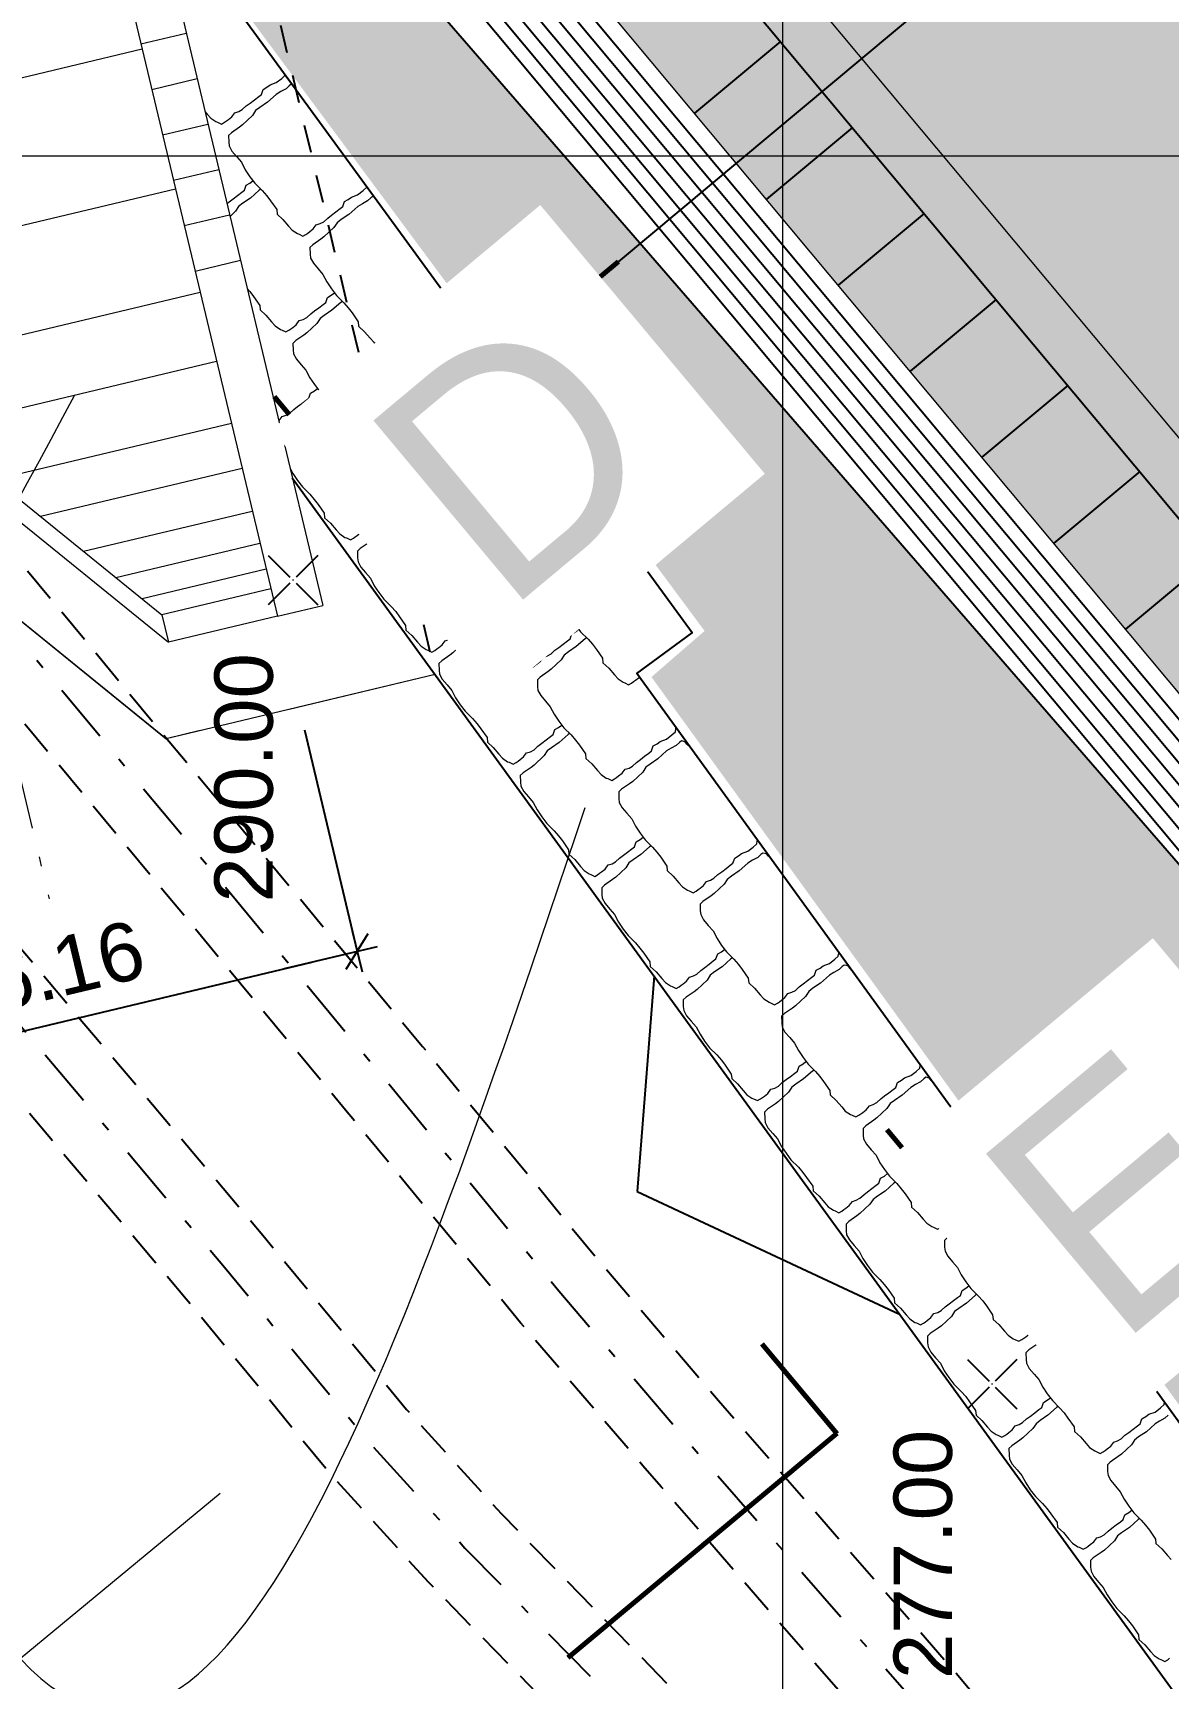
# Model space of a CAD drawing. Extents: x -427 to 62994, y 410 to 109394.
# Drawn here: x 62477.09 to 62489.24, y 108950.02 to 108967.63 of the extents above; entities that cross this region are included whole.
import ezdxf
from ezdxf.enums import TextEntityAlignment as Align

# ---------------------------------------------------------------- set-up
doc = ezdxf.new("R2018")
doc.units = 0
doc.header["$MEASUREMENT"] = 0
for name, pattern in [('DOT', [0.55, 0.3, -0.25]), ('TRATTEGGIATA2', [9.525, 6.35, -3.175]), ('TRATTOPUNTO2', [12.7, 6.35, -3.175, 0, -3.175])]:
    doc.linetypes.add(name, pattern=pattern)
for name, color, linetype in [('Bâti', 7, 'Continuous'), ('Conduite 1000', 170, 'Continuous'), ('coordinate', 2, 'Continuous'), ('curve livello 1m', 2, 'Continuous'), ('DIME', 6, 'Continuous'), ('Limite fiume', 6, 'Continuous'), ('LIN010CO', 2, 'Continuous'), ('LIN018CO', 6, 'Continuous'), ('LIN035CO', 1, 'Continuous'), ('pendenze', 2, 'Continuous'), ('scavo 1', 254, 'Continuous'), ('sezioni', 7, 'Continuous'), ('TEXT018', 143, 'Continuous'), ('TEXT035', 1, 'Continuous'), ('TEXT050', 3, 'Continuous')]:
    doc.layers.add(name, color=color, linetype=linetype)
doc.layers.add('Colori bordi', color=5, linetype='Continuous', plot=False)
doc.layers.add('no_plot', color=5, linetype='Continuous', plot=False)
doc.layers.add('LIN070CO', color=4, linetype='Continuous', lineweight=70)
doc.styles.add('ARIAL', font='arial.ttf')
doc.dimstyles.new('250', dxfattribs={"dimscale": 2.5, "dimtxt": 0.25, "dimasz": 0.2, "dimexe": 0, "dimexo": 0.5, "dimgap": 0.1, "dimtad": 1, "dimzin": 0, "dimdsep": 46, "dimtxsty": 'ARIAL', "dimblk1": 'LINE', "dimblk2": 'LINE', "dimsah": 1, "dimcen": 2.5, "dimclrd": 256, "dimclre": 256, "dimclrt": 1, "dimadec": 0, "dimazin": 0, "dimtfac": 1, "dimtmove": 2, "dimatfit": 3, "dimldrblk": 'LINE', "dimfxl": 1, "dimtvp": 1, "dimtolj": 1, "dimtzin": 0, "dimarcsym": 0})

# ---------------------------------------------------------------- blocks, each defined once
blk = doc.blocks.new('quote')
at = {"layer": 'LIN018CO'}
for p, q in [((0.0007, 0.0007), (-0.0007, -0.0007)), ((0.0007, -0.0007), (-0.0007, 0.0007))]:
    blk.add_line(p, q, dxfattribs=at)
at = {"layer": 'LIN035CO'}
for p, q in [((-0.0133, 0.0133), (-0.1061, 0.1061)), ((0.1061, 0.1061), (0.0133, 0.0133)), ((-0.0133, -0.0133), (-0.1061, -0.1061)), ((0.1061, -0.1061), (0.0133, -0.0133))]:
    blk.add_line(p, q, dxfattribs=at)
at = {"layer": 'TEXT035', "style": 'ARIAL'}
blk.add_attdef('VALORE', text='', height=0.25, dxfattribs=at).set_placement((0, 0.3299), align=Align.CENTER)
blk = doc.blocks.new('LINE')
for p, q in [((0, 0.45), (0, -0.45)), ((-1.6, 0), (0.45, 0))]:
    blk.add_line(p, q)
at = {"color": 3}
blk.add_line((-0.318, -0.318), (0.318, 0.318), dxfattribs=at)
blk = doc.blocks.new('*D114')
at = {"layer": 'Defpoints', "color": 0, "ltscale": 2.5, "transparency": 16777216}
for p in [(62472.147, 108966.526), (62479.704, 108961.388), (62480.559, 108957.799)]:
    blk.add_point(p, dxfattribs=at)
at = {"layer": 'DIME', "lineweight": -2, "ltscale": 2.5, "transparency": 16777216}
for p, q in [((62472.436, 108965.31), (62474.567, 108956.371)), ((62479.994, 108960.172), (62480.559, 108957.799)), ((62475.053, 108956.487), (62480.073, 108957.683))]:
    blk.add_line(p, q, dxfattribs=at)
at = {"layer": 'DIME', "lineweight": -2, "ltscale": 2.5, "transparency": 16777216, "xscale": 0.5, "yscale": 0.5, "zscale": 0.5}
for p, rotation in [((62480.559, 108957.799), 13.40656791967206), ((62474.567, 108956.371), 193.4065679196721)]:
    blk.add_blockref('LINE', p, dxfattribs=dict(at, rotation=rotation))
at = {"layer": 'DIME', "color": 1, "ltscale": 2.5, "transparency": 16777216, "insert": (62477.431, 108957.639), "char_height": 0.625, "attachment_point": 5, "rotation": 13.4066, "style": 'ARIAL'}
blk.add_mtext('\\A1;6.16', dxfattribs=at)
blk = doc.blocks.new('*U93')
at = {"layer": 'LIN070CO'}
for p, q in [((-3.8683, 0), (-3.8683, 0.5)), ((2.0339, 0.5), (2.0339, 0)), ((2.0339, 0), (0.5339, 0)), ((-2.3683, 0), (-3.8683, 0))]:
    blk.add_line(p, q, dxfattribs=at)
at = {"layer": 'TEXT018', "lineweight": 30, "flags": 104}
blk.add_attdef('RIF2', text='', height=0.18, dxfattribs=at).set_placement((1.8839, -0.15), align=Align.TOP_RIGHT)
blk.add_attdef('RIF1', text='', height=0.18, dxfattribs=at).set_placement((-3.7183, -0.15), align=Align.TOP_LEFT)
at = {"layer": 'TEXT050', "lineweight": 30, "flags": 104}
blk.add_attdef('SEZ1', text='', height=0.4, dxfattribs=at).set_placement((-3.7183, 0.15), align=Align.BOTTOM_LEFT)
blk.add_attdef('SEZ2', text='', height=0.4, dxfattribs=at).set_placement((1.8839, 0.15), align=Align.BOTTOM_RIGHT)
blk = doc.blocks.new('*U112')
at = {"layer": 'LIN070CO'}
for p, q in [((-1.9806, 0), (-1.9806, 0.5)), ((2.0339, 0.5), (2.0339, 0)), ((2.0339, 0), (0.5339, 0)), ((-0.4806, 0), (-1.9806, 0))]:
    blk.add_line(p, q, dxfattribs=at)
at = {"layer": 'TEXT018', "lineweight": 30, "flags": 104}
blk.add_attdef('RIF2', text='', height=0.18, dxfattribs=at).set_placement((1.8839, -0.15), align=Align.TOP_RIGHT)
blk.add_attdef('RIF1', text='', height=0.18, dxfattribs=at).set_placement((-1.8306, -0.15), align=Align.TOP_LEFT)
at = {"layer": 'TEXT050', "lineweight": 30, "flags": 104}
blk.add_attdef('SEZ1', text='', height=0.4, dxfattribs=at).set_placement((-1.8306, 0.15), align=Align.BOTTOM_LEFT)
blk.add_attdef('SEZ2', text='', height=0.4, dxfattribs=at).set_placement((1.8839, 0.15), align=Align.BOTTOM_RIGHT)

msp = doc.modelspace()

# ---------------------------------------------------------------- hatches: boundary and pattern name
at = {"layer": 'Limite fiume', "linetype": 'Continuous'}
h = msp.add_hatch(dxfattribs=at)
h.set_pattern_fill('DOTS', color=256, scale=5, angle=-44.9999, style=0)
h.set_pattern_definition([(225.00008027, (-14.7356, 441.23157), (0.11048589895, -0.3314561489), [0, -0.3125])])
h.paths.add_polyline_path([(62489.991, 108948.924), (62490.854, 108949.551), (62490.466, 108950.114), (62491.075, 108950.575), (62483.71, 108960.737), (62484.279, 108961.23), (62479.006, 108968.339), (62478.627, 108968.064), (62477.628, 108972.253), (62492.655, 108954.935), (62492.849, 108955.097), (62498.299, 108948.574), (62498.493, 108948.736), (62501.616, 108944.998), (62501.176, 108944.63), (62509.827, 108936.065), (62508.828, 108935.219), (62509.314, 108934.65), (62498.964, 108936.565)])
at = {"layer": 'scavo 1'}
msp.add_hatch(color=256, dxfattribs=at).paths.add_polyline_path([(62456.122, 109008.269), (62475.399, 108984.673), (62478.98, 108979.345), (62481.414, 108976.114), (62483.586, 108973.826), (62484.512, 108972.379), (62485.555, 108971.51), (62487.205, 108970.149), (62489.579, 108968.527), (62492.177, 108965.611), (62492.614, 108964.77), (62493.112, 108963.56), (62493.895, 108962.421), (62494.998, 108961.247), (62497.311, 108958.792), (62498.592, 108957.44), (62499.553, 108956.123), (62501.154, 108954.238), (62502.56, 108952.134), (62503.684, 108950.529), (62504.965, 108949.01), (62506.216, 108947.64), (62507.377, 108945.883), (62507.497, 108945.109), (62508.152, 108943.5), (62509.076, 108942.458), (62510.475, 108940.939), (62511.995, 108939.479), (62512.775, 108938.524), (62510.749, 108936.833), (62506.863, 108941.485), (62502.977, 108946.135), (62502.056, 108945.366), (62478.786, 108973.22), (62477.628, 108972.253), (62467.329, 108984.58), (62466.637, 108985.369), (62465.011, 108987.22), (62466.235, 108988.243), (62453.412, 109003.591), (62437.477, 109020.248), (62443.147, 109024.985), (62454.891, 109009.858)])

# ---------------------------------------------------------------- linework, layer by layer
at = {"layer": 'Bâti', "linetype": 'DOT'}
msp.add_line((62478.717, 108971.998), (62481.395, 108960.763), dxfattribs=at)
at = {"layer": 'Colori bordi', "linetype": 'Continuous', "lineweight": 0, "flags": 128}
msp.add_lwpolyline([(62408.916, 108969.059), (62412.513, 108963.385), (62414.029, 108963.649), (62417.111, 108961.802), (62420.321, 108958.422), (62420.36, 108949.694), (62427.644, 108939.064), (62433.439, 108931.59), (62435.62, 108928.82), (62504.445, 108928.82), (62502.417, 108930.828), (62500.274, 108930.602), (62498.702, 108932.306), (62498.964, 108936.565), (62489.965, 108948.96), (62481.395, 108960.763), (62478.514, 108960.076), (62470.616, 108966.48), (62469.87, 108969.607)], dxfattribs=at)
at = {"layer": 'Conduite 1000', "linetype": 'TRATTEGGIATA2', "ltscale": 0.06, "flags": 128}
msp.add_lwpolyline([(62448.064, 109010.585), (62453.595, 109004.632), (62459.178, 108999.106), (62460.126, 108997.832), (62460.918, 108996.073), (62462.155, 108992.477), (62469.786, 108971.458), (62470.909, 108969.279), (62471.652, 108968.349), (62481.259, 108956.78), (62483.128, 108954.507), (62484.427, 108952.989), (62484.621, 108952.766), (62486.972, 108950.069), (62487.156, 108949.851), (62488.209, 108948.615), (62488.281, 108948.529), (62491.782, 108944.281), (62496.029, 108939.115), (62500.284, 108933.942), (62505.311, 108927.872), (62510.337, 108921.801), (62515.473, 108915.632), (62520.611, 108909.463), (62525.324, 108903.816), (62530.039, 108898.17), (62550.825, 108873.403), (62552.241, 108871.679), (62553.524, 108870.217), (62554.276, 108869.28), (62555.226, 108868.154), (62555.57, 108867.769), (62560.194, 108861.981), (62567.511, 108853.289), (62567.866, 108852.191), (62566.848, 108851.861), (62566.558, 108852.76), (62559.367, 108861.303), (62554.752, 108867.078), (62554.418, 108867.452), (62553.449, 108868.6), (62552.704, 108869.528), (62551.425, 108870.986), (62550.002, 108872.72), (62529.218, 108897.483), (62524.503, 108903.131), (62519.789, 108908.778), (62514.651, 108914.948), (62509.514, 108921.118), (62504.487, 108927.189), (62499.459, 108933.261), (62495.203, 108938.436), (62490.956, 108943.601), (62487.46, 108947.844), (62487.393, 108947.923), (62486.341, 108949.159), (62486.161, 108949.371), (62483.814, 108952.064), (62483.617, 108952.29), (62482.308, 108953.82), (62480.434, 108956.099), (62470.822, 108967.673), (62470.006, 108968.694), (62468.803, 108971.028), (62461.146, 108992.121), (62459.922, 108995.679), (62459.198, 108997.286), (62458.368, 108998.403), (62452.826, 109003.887), (62447.28, 109009.856)], close=True, dxfattribs=at)
at = {"layer": 'Conduite 1000', "linetype": 'TRATTOPUNTO2', "ltscale": 0.1, "flags": 128}
msp.add_lwpolyline([(62447.672, 109010.221), (62453.211, 109004.259), (62458.773, 108998.755), (62459.662, 108997.559), (62460.42, 108995.876), (62461.65, 108992.299), (62469.294, 108971.243), (62470.458, 108968.987), (62471.237, 108968.011), (62480.847, 108956.44), (62482.718, 108954.163), (62484.022, 108952.639), (62484.217, 108952.415), (62486.566, 108949.72), (62486.749, 108949.505), (62487.801, 108948.269), (62487.87, 108948.187), (62491.369, 108943.941), (62495.616, 108938.775), (62499.872, 108933.601), (62504.899, 108927.53), (62509.926, 108921.459), (62515.062, 108915.29), (62520.2, 108909.121), (62524.914, 108903.473), (62529.629, 108897.826), (62550.414, 108873.061), (62551.833, 108871.332), (62553.114, 108869.873), (62553.863, 108868.94), (62554.822, 108867.803), (62555.161, 108867.424), (62559.78, 108861.642), (62567.034, 108853.024), (62567.357, 108852.026)], dxfattribs=at)
at = {"layer": 'Conduite 1000', "linetype": 'TRATTEGGIATA2', "ltscale": 0.06, "elevation": -1.207, "flags": 128}
msp.add_lwpolyline([(62448.517, 109006.893), (62450.245, 109005.11), (62454.132, 109001.113), (62458.027, 108997.108), (62458.88, 108996.002), (62459.382, 108994.82), (62460.165, 108992.531), (62461.071, 108989.743), (62461.976, 108986.959), (62467.515, 108970.095), (62468.711, 108967.576), (62469.27, 108966.928), (62479.549, 108954.759), (62481.088, 108952.894), (62482.103, 108951.775), (62483.581, 108950.261), (62485.082, 108948.722), (62485.255, 108948.533), (62486.453, 108947.271), (62488.163, 108945.19), (62489.88, 108943.101), (62495.001, 108936.941), (62500.126, 108930.78), (62503.308, 108926.941), (62510.377, 108918.417), (62515.504, 108912.297), (62519.144, 108907.952), (62520.641, 108906.164), (62520.754, 108906.027), (62521.849, 108904.723), (62530.354, 108894.572), (62530.53, 108894.363), (62546.317, 108875.566), (62548.278, 108873.206), (62550.674, 108870.299), (62551.508, 108869.33), (62552.53, 108868.05), (62553.918, 108866.386), (62557.736, 108861.741), (62561.721, 108856.965), (62565.771, 108852.111), (62566.265, 108850.656), (62565.251, 108850.312), (62564.822, 108851.579), (62560.899, 108856.279), (62556.912, 108861.058), (62553.094, 108865.703), (62551.701, 108867.373), (62550.684, 108868.647), (62549.855, 108869.61), (62547.454, 108872.524), (62545.495, 108874.88), (62529.711, 108893.675), (62529.535, 108893.885), (62521.03, 108904.035), (62519.932, 108905.342), (62519.818, 108905.48), (62518.324, 108907.265), (62514.684, 108911.61), (62509.555, 108917.732), (62502.484, 108926.258), (62499.303, 108930.096), (62494.179, 108936.257), (62489.055, 108942.419), (62487.336, 108944.51), (62485.651, 108946.562), (62484.472, 108947.804), (62484.304, 108947.987), (62482.816, 108949.513), (62481.323, 108951.042), (62480.279, 108952.194), (62478.728, 108954.074), (62468.457, 108966.233), (62467.806, 108966.987), (62466.52, 108969.697), (62460.959, 108986.627), (62460.054, 108989.412), (62459.15, 108992.193), (62458.382, 108994.438), (62457.949, 108995.458), (62457.217, 108996.406), (62453.365, 109000.367), (62449.478, 109004.364), (62447.749, 109006.148)], close=True, dxfattribs=at)
at = {"layer": 'Conduite 1000', "linetype": 'TRATTOPUNTO2', "ltscale": 0.1, "elevation": -1.207, "flags": 128}
msp.add_lwpolyline([(62448.133, 109006.52), (62449.861, 109004.737), (62453.748, 109000.74), (62457.622, 108996.757), (62458.414, 108995.73), (62458.882, 108994.629), (62459.657, 108992.362), (62460.562, 108989.578), (62461.467, 108986.793), (62467.017, 108969.896), (62468.259, 108967.281), (62468.864, 108966.58), (62479.139, 108954.416), (62480.684, 108952.544), (62481.713, 108951.409), (62483.199, 108949.887), (62484.693, 108948.355), (62484.863, 108948.169), (62486.052, 108946.916), (62487.75, 108944.85), (62489.467, 108942.76), (62494.59, 108936.599), (62499.714, 108930.438), (62502.896, 108926.6), (62509.966, 108918.074), (62515.094, 108911.953), (62518.734, 108907.608), (62520.23, 108905.822), (62520.343, 108905.685), (62521.44, 108904.379), (62529.945, 108894.228), (62530.121, 108894.019), (62545.906, 108875.223), (62547.866, 108872.865), (62550.265, 108869.955), (62551.096, 108868.989), (62552.116, 108867.711), (62553.506, 108866.044), (62557.324, 108861.399), (62561.31, 108856.622), (62565.296, 108851.845), (62565.758, 108850.484)], dxfattribs=at)
at = {"layer": 'coordinate', "linetype": 'Continuous', "lineweight": 0}
for p, q in [((62485.112, 109075.997), (62485.112, 108928.82)), ((62456.569, 108966.319), (62546.999, 108966.319))]:
    msp.add_line(p, q, dxfattribs=at)
at = {"layer": 'curve livello 1m', "linetype": 'Continuous', "lineweight": 0, "flags": 128}
msp.add_lwpolyline([(62475.237, 108948.813), (62479.093, 108951.995)], dxfattribs=at)
at = {"layer": 'Limite fiume', "linetype": 'Continuous'}
for p, q in [((62479.864, 108962.871), (62489.965, 108948.96)), ((62483.738, 108957.535), (62483.558, 108955.227)), ((62483.558, 108955.227), (62486.368, 108953.914))]:
    msp.add_line(p, q, dxfattribs=at)
at = {"layer": 'Limite fiume', "linetype": 'Continuous', "flags": 128}
msp.add_lwpolyline([(62489.965, 108948.96), (62490.759, 108949.548), (62490.363, 108950.131), (62490.942, 108950.57), (62483.553, 108960.776), (62484.147, 108961.209), (62479, 108968.269), (62478.641, 108968.004), (62477.628, 108972.253), (62492.655, 108954.935), (62492.849, 108955.097), (62498.299, 108948.574), (62498.493, 108948.736), (62501.616, 108944.998), (62501.176, 108944.63), (62509.775, 108936.021), (62508.828, 108935.219), (62509.314, 108934.65), (62498.964, 108936.565)], close=True, dxfattribs=at)
at = {"layer": 'LIN010CO', "linetype": 'Continuous', "lineweight": 0}
for p, q in [((62478.243, 108967.516), (62478.729, 108967.632)), ((62478.257, 108967.459), (62472.645, 108966.122)), ((62478.359, 108967.03), (62478.845, 108967.146)), ((62478.475, 108966.543), (62478.961, 108966.659)), ((62478.591, 108966.057), (62479.077, 108966.173)), ((62478.614, 108965.962), (62474.153, 108964.899)), ((62478.707, 108965.571), (62479.193, 108965.687)), ((62478.877, 108964.855), (62475.268, 108963.995)), ((62479.054, 108964.115), (62476.013, 108963.391)), ((62479.212, 108963.453), (62476.681, 108962.85)), ((62479.327, 108962.969), (62477.168, 108962.455)), ((62479.436, 108962.511), (62477.629, 108962.081)), ((62479.518, 108962.168), (62477.975, 108961.8)), ((62479.584, 108961.89), (62478.255, 108961.573))]:
    msp.add_line(p, q, dxfattribs=at)
at = {"layer": 'LIN010CO', "linetype": 'TRATTOPUNTO2', "lineweight": 0, "ltscale": 0.1, "flags": 128}
msp.add_lwpolyline([(62437.225, 109126.32), (62477.259, 108958.36)], dxfattribs=at)
at = {"layer": 'LIN010CO', "linetype": 'Continuous', "lineweight": 0, "flags": 128}
for points in [[(62478.929, 108966.794), (62478.953, 108966.766), (62478.992, 108966.723), (62479.046, 108966.686), (62479.046, 108966.686), (62479.064, 108966.68), (62479.106, 108966.659), (62479.138, 108966.677), (62479.159, 108966.692), (62479.18, 108966.708), (62479.217, 108966.737), (62479.249, 108966.78), (62479.292, 108966.793), (62479.328, 108966.814), (62479.371, 108966.853), (62479.413, 108966.884), (62479.458, 108966.919), (62479.504, 108966.954), (62479.533, 108966.976), (62479.552, 108967.029), (62479.592, 108967.053), (62479.626, 108967.078), (62479.692, 108967.103), (62479.751, 108967.147), (62479.789, 108967.182), (62479.789, 108967.186)], [(62479.866, 108967.081), (62479.853, 108967.084), (62479.832, 108967.068), (62479.798, 108967.036), (62479.742, 108967.006), (62479.693, 108966.976), (62479.599, 108966.892), (62479.517, 108966.836), (62479.471, 108966.802), (62479.438, 108966.75), (62479.331, 108966.65), (62479.298, 108966.625), (62479.212, 108966.566), (62479.181, 108966.536), (62479.183, 108966.466), (62479.188, 108966.424), (62479.218, 108966.368), (62479.269, 108966.308), (62479.32, 108966.249), (62479.361, 108966.169), (62479.411, 108966.095), (62479.464, 108966.024), (62479.543, 108965.946), (62479.591, 108965.891), (62479.632, 108965.837), (62479.697, 108965.743), (62479.701, 108965.694), (62479.764, 108965.636), (62479.825, 108965.565), (62479.864, 108965.522), (62479.918, 108965.485), (62479.918, 108965.485), (62479.936, 108965.479), (62479.978, 108965.458), (62480.01, 108965.476), (62480.031, 108965.491), (62480.052, 108965.507), (62480.089, 108965.535), (62480.121, 108965.579), (62480.164, 108965.592), (62480.2, 108965.613), (62480.243, 108965.652), (62480.285, 108965.683), (62480.33, 108965.718), (62480.376, 108965.753), (62480.405, 108965.775), (62480.424, 108965.828), (62480.464, 108965.852), (62480.498, 108965.877), (62480.564, 108965.902), (62480.623, 108965.946), (62480.661, 108965.981), (62480.662, 108965.989)], [(62479.165, 108965.805), (62479.189, 108965.827), (62479.231, 108965.859), (62479.276, 108965.893), (62479.322, 108965.928), (62479.351, 108965.95), (62479.37, 108966.003), (62479.41, 108966.027), (62479.443, 108966.052)], [(62479.528, 108965.961), (62479.511, 108965.95), (62479.417, 108965.866), (62479.335, 108965.81), (62479.289, 108965.776), (62479.256, 108965.724), (62479.197, 108965.669)], [(62480.742, 108965.879), (62480.725, 108965.883), (62480.704, 108965.867), (62480.67, 108965.835), (62480.614, 108965.805), (62480.565, 108965.775), (62480.471, 108965.691), (62480.389, 108965.635), (62480.343, 108965.601), (62480.31, 108965.549), (62480.203, 108965.449), (62480.17, 108965.424), (62480.084, 108965.365), (62480.053, 108965.335), (62480.055, 108965.265), (62480.06, 108965.223), (62480.09, 108965.167), (62480.141, 108965.107), (62480.192, 108965.048), (62480.233, 108964.968), (62480.283, 108964.894), (62480.336, 108964.823), (62480.415, 108964.745), (62480.463, 108964.69), (62480.504, 108964.636), (62480.569, 108964.542), (62480.573, 108964.493), (62480.636, 108964.435), (62480.697, 108964.364), (62480.736, 108964.321), (62480.79, 108964.284), (62480.79, 108964.284), (62480.808, 108964.278), (62480.85, 108964.257), (62480.882, 108964.275), (62480.903, 108964.29), (62480.924, 108964.306), (62480.961, 108964.334), (62480.993, 108964.378), (62481.036, 108964.391), (62481.073, 108964.412), (62481.115, 108964.451), (62481.157, 108964.482), (62481.202, 108964.517), (62481.248, 108964.552), (62481.277, 108964.574), (62481.296, 108964.627), (62481.336, 108964.651), (62481.37, 108964.676), (62481.436, 108964.701), (62481.495, 108964.745), (62481.533, 108964.78), (62481.535, 108964.792)], [(62479.381, 108964.897), (62479.409, 108964.865), (62479.45, 108964.811), (62479.515, 108964.717), (62479.519, 108964.668), (62479.582, 108964.611), (62479.643, 108964.539), (62479.682, 108964.496), (62479.736, 108964.459), (62479.736, 108964.459), (62479.754, 108964.453), (62479.796, 108964.432), (62479.828, 108964.45), (62479.849, 108964.466), (62479.87, 108964.481), (62479.907, 108964.51), (62479.939, 108964.554), (62479.982, 108964.566), (62480.018, 108964.587), (62480.061, 108964.626), (62480.103, 108964.658), (62480.148, 108964.692), (62480.194, 108964.727), (62480.223, 108964.749), (62480.242, 108964.802), (62480.282, 108964.826), (62480.315, 108964.851)], [(62480.4, 108964.76), (62480.383, 108964.749), (62480.289, 108964.665), (62480.207, 108964.609), (62480.161, 108964.575), (62480.128, 108964.523), (62480.021, 108964.423), (62479.988, 108964.398), (62479.902, 108964.339), (62479.871, 108964.31), (62479.873, 108964.239), (62479.878, 108964.197), (62479.908, 108964.141), (62479.959, 108964.081), (62480.01, 108964.022), (62480.051, 108963.942), (62480.101, 108963.868), (62480.154, 108963.797), (62480.233, 108963.72), (62480.281, 108963.664), (62480.322, 108963.61), (62480.387, 108963.516), (62480.391, 108963.467), (62480.454, 108963.409), (62480.515, 108963.338), (62480.554, 108963.295), (62480.608, 108963.258), (62480.608, 108963.258), (62480.626, 108963.252), (62480.668, 108963.231), (62480.7, 108963.249), (62480.721, 108963.265), (62480.742, 108963.28), (62480.779, 108963.309), (62480.811, 108963.353), (62480.854, 108963.365), (62480.89, 108963.386), (62480.933, 108963.425), (62480.975, 108963.456), (62481.02, 108963.491), (62481.066, 108963.526), (62481.095, 108963.548), (62481.114, 108963.601), (62481.154, 108963.625), (62481.187, 108963.65)], [(62481.619, 108964.677), (62481.597, 108964.682), (62481.576, 108964.666), (62481.542, 108964.634), (62481.486, 108964.604), (62481.437, 108964.574), (62481.343, 108964.49), (62481.261, 108964.434), (62481.215, 108964.4), (62481.182, 108964.348), (62481.075, 108964.248), (62481.042, 108964.223), (62480.956, 108964.164), (62480.925, 108964.134), (62480.927, 108964.064), (62480.932, 108964.022), (62480.962, 108963.966), (62481.013, 108963.906), (62481.064, 108963.847), (62481.105, 108963.767), (62481.155, 108963.693), (62481.208, 108963.622), (62481.287, 108963.544), (62481.335, 108963.489), (62481.376, 108963.435), (62481.441, 108963.341), (62481.446, 108963.291), (62481.508, 108963.234), (62481.569, 108963.163), (62481.608, 108963.12), (62481.662, 108963.083), (62481.662, 108963.083), (62481.68, 108963.076), (62481.722, 108963.056), (62481.754, 108963.074), (62481.775, 108963.089), (62481.796, 108963.105), (62481.833, 108963.133), (62481.865, 108963.177), (62481.908, 108963.19), (62481.945, 108963.211), (62481.987, 108963.25), (62482.029, 108963.281), (62482.075, 108963.316), (62482.12, 108963.351), (62482.149, 108963.373), (62482.168, 108963.426), (62482.209, 108963.45), (62482.242, 108963.475), (62482.308, 108963.5), (62482.367, 108963.544), (62482.405, 108963.579), (62482.407, 108963.595)], [(62479.719, 108963.479), (62479.725, 108963.484), (62479.757, 108963.528), (62479.8, 108963.54), (62479.836, 108963.561), (62479.879, 108963.6), (62479.921, 108963.632), (62479.966, 108963.666), (62480.012, 108963.701), (62480.041, 108963.723), (62480.06, 108963.776), (62480.1, 108963.8), (62480.133, 108963.825)], [(62480.218, 108963.734), (62480.201, 108963.723), (62480.107, 108963.639), (62480.025, 108963.583), (62479.979, 108963.549), (62479.946, 108963.498), (62479.839, 108963.397), (62479.806, 108963.372), (62479.753, 108963.336)], [(62481.272, 108963.559), (62481.255, 108963.548), (62481.161, 108963.464), (62481.079, 108963.408), (62481.033, 108963.374), (62481, 108963.322), (62480.893, 108963.222), (62480.86, 108963.197), (62480.774, 108963.138), (62480.743, 108963.109), (62480.745, 108963.038), (62480.75, 108962.996), (62480.78, 108962.94), (62480.831, 108962.88), (62480.882, 108962.821), (62480.923, 108962.741), (62480.973, 108962.667), (62481.026, 108962.596), (62481.105, 108962.518), (62481.153, 108962.463), (62481.194, 108962.409), (62481.259, 108962.315), (62481.263, 108962.266), (62481.326, 108962.208), (62481.387, 108962.137), (62481.426, 108962.094), (62481.48, 108962.057), (62481.48, 108962.057), (62481.498, 108962.051), (62481.54, 108962.03), (62481.572, 108962.048), (62481.593, 108962.064), (62481.614, 108962.079), (62481.651, 108962.108), (62481.683, 108962.152), (62481.726, 108962.164), (62481.763, 108962.185), (62481.805, 108962.224), (62481.847, 108962.255), (62481.892, 108962.29), (62481.938, 108962.325), (62481.967, 108962.347), (62481.986, 108962.4), (62482.026, 108962.424), (62482.059, 108962.449)], [(62482.495, 108963.475), (62482.469, 108963.481), (62482.448, 108963.465), (62482.414, 108963.433), (62482.358, 108963.403), (62482.309, 108963.373), (62482.215, 108963.289), (62482.133, 108963.233), (62482.087, 108963.199), (62482.054, 108963.147), (62481.947, 108963.047), (62481.914, 108963.022), (62481.828, 108962.963), (62481.798, 108962.933), (62481.799, 108962.862), (62481.804, 108962.821), (62481.834, 108962.765), (62481.885, 108962.705), (62481.936, 108962.646), (62481.978, 108962.566), (62482.027, 108962.492), (62482.08, 108962.421), (62482.159, 108962.343), (62482.207, 108962.288), (62482.248, 108962.234), (62482.313, 108962.139), (62482.318, 108962.09), (62482.38, 108962.033), (62482.441, 108961.962), (62482.48, 108961.919), (62482.534, 108961.882), (62482.534, 108961.882), (62482.552, 108961.875), (62482.594, 108961.855), (62482.626, 108961.873), (62482.647, 108961.888), (62482.668, 108961.904), (62482.705, 108961.932), (62482.737, 108961.976), (62482.78, 108961.989), (62482.817, 108962.01), (62482.859, 108962.049), (62482.901, 108962.08), (62482.947, 108962.115), (62482.992, 108962.15), (62483.021, 108962.172), (62483.04, 108962.225), (62483.081, 108962.249), (62483.114, 108962.274), (62483.18, 108962.298), (62483.239, 108962.343), (62483.277, 108962.378), (62483.28, 108962.398)], [(62479.84, 108962.974), (62479.869, 108962.916), (62479.919, 108962.842), (62479.972, 108962.772), (62480.051, 108962.694), (62480.099, 108962.639), (62480.14, 108962.584), (62480.205, 108962.49), (62480.209, 108962.441), (62480.272, 108962.384), (62480.333, 108962.312), (62480.372, 108962.269), (62480.426, 108962.232), (62480.426, 108962.232), (62480.444, 108962.226), (62480.486, 108962.205), (62480.518, 108962.223), (62480.539, 108962.239), (62480.56, 108962.254), (62480.597, 108962.283), (62480.629, 108962.327), (62480.672, 108962.339), (62480.708, 108962.36), (62480.751, 108962.399), (62480.793, 108962.431), (62480.838, 108962.465), (62480.884, 108962.5), (62480.913, 108962.522), (62480.932, 108962.575), (62480.972, 108962.599), (62481.005, 108962.624)], [(62481.09, 108962.533), (62481.073, 108962.522), (62480.979, 108962.438), (62480.897, 108962.382), (62480.851, 108962.348), (62480.818, 108962.297), (62480.711, 108962.196), (62480.678, 108962.171), (62480.592, 108962.112), (62480.561, 108962.083), (62480.563, 108962.012), (62480.568, 108961.97), (62480.598, 108961.914), (62480.649, 108961.855), (62480.7, 108961.795), (62480.741, 108961.715), (62480.791, 108961.641), (62480.844, 108961.571), (62480.923, 108961.493), (62480.971, 108961.437), (62481.012, 108961.383), (62481.077, 108961.289), (62481.081, 108961.24), (62481.144, 108961.183), (62481.205, 108961.111), (62481.244, 108961.068), (62481.298, 108961.031), (62481.298, 108961.031), (62481.316, 108961.025), (62481.358, 108961.004), (62481.39, 108961.022), (62481.411, 108961.038), (62481.432, 108961.053), (62481.469, 108961.082), (62481.501, 108961.126), (62481.544, 108961.138), (62481.58, 108961.159), (62481.623, 108961.198), (62481.665, 108961.23), (62481.71, 108961.264), (62481.756, 108961.299), (62481.785, 108961.321), (62481.804, 108961.374), (62481.844, 108961.398), (62481.877, 108961.423)], [(62482.144, 108962.358), (62482.127, 108962.347), (62482.033, 108962.263), (62481.951, 108962.207), (62481.905, 108962.173), (62481.872, 108962.121), (62481.765, 108962.021), (62481.732, 108961.996), (62481.646, 108961.937), (62481.615, 108961.908), (62481.617, 108961.837), (62481.622, 108961.795), (62481.652, 108961.739), (62481.703, 108961.679), (62481.754, 108961.62), (62481.795, 108961.54), (62481.845, 108961.466), (62481.898, 108961.395), (62481.977, 108961.317), (62482.025, 108961.262), (62482.066, 108961.208), (62482.131, 108961.114), (62482.136, 108961.065), (62482.198, 108961.007), (62482.259, 108960.936), (62482.298, 108960.893), (62482.352, 108960.856), (62482.352, 108960.856), (62482.37, 108960.85), (62482.412, 108960.829), (62482.444, 108960.847), (62482.465, 108960.862), (62482.486, 108960.878), (62482.523, 108960.907), (62482.555, 108960.95), (62482.598, 108960.963), (62482.635, 108960.984), (62482.677, 108961.023), (62482.719, 108961.054), (62482.765, 108961.089), (62482.81, 108961.124), (62482.839, 108961.146), (62482.858, 108961.199), (62482.899, 108961.223), (62482.931, 108961.248)], [(62483.371, 108962.273), (62483.341, 108962.28), (62483.32, 108962.264), (62483.286, 108962.232), (62483.23, 108962.202), (62483.181, 108962.172), (62483.087, 108962.088), (62483.005, 108962.032), (62482.959, 108961.998), (62482.926, 108961.946), (62482.819, 108961.846), (62482.786, 108961.821), (62482.7, 108961.762), (62482.67, 108961.732), (62482.671, 108961.661), (62482.676, 108961.62), (62482.706, 108961.564), (62482.757, 108961.504), (62482.809, 108961.445), (62482.85, 108961.365), (62482.899, 108961.291), (62482.952, 108961.22), (62483.031, 108961.142), (62483.079, 108961.087), (62483.12, 108961.033), (62483.185, 108960.938), (62483.19, 108960.889), (62483.252, 108960.832), (62483.313, 108960.761), (62483.352, 108960.718), (62483.406, 108960.681), (62483.406, 108960.681), (62483.424, 108960.674), (62483.466, 108960.654), (62483.498, 108960.672), (62483.519, 108960.687), (62483.54, 108960.703), (62483.577, 108960.731), (62483.582, 108960.737)], [(62481.962, 108961.332), (62481.945, 108961.321), (62481.851, 108961.237), (62481.769, 108961.181), (62481.723, 108961.147), (62481.69, 108961.096), (62481.583, 108960.995), (62481.55, 108960.97), (62481.464, 108960.911), (62481.433, 108960.882), (62481.435, 108960.811), (62481.44, 108960.769), (62481.47, 108960.713), (62481.521, 108960.654), (62481.572, 108960.594), (62481.613, 108960.514), (62481.663, 108960.44), (62481.716, 108960.37), (62481.795, 108960.292), (62481.843, 108960.236), (62481.884, 108960.182), (62481.949, 108960.088), (62481.954, 108960.039), (62482.016, 108959.982), (62482.077, 108959.91), (62482.116, 108959.867), (62482.17, 108959.83), (62482.17, 108959.83), (62482.188, 108959.824), (62482.23, 108959.803), (62482.262, 108959.821), (62482.283, 108959.837), (62482.304, 108959.852), (62482.341, 108959.881), (62482.373, 108959.925), (62482.416, 108959.937), (62482.453, 108959.958), (62482.495, 108959.997), (62482.537, 108960.029), (62482.582, 108960.063), (62482.628, 108960.098), (62482.657, 108960.12), (62482.676, 108960.173), (62482.716, 108960.197), (62482.749, 108960.222)], [(62483.016, 108961.157), (62482.999, 108961.146), (62482.905, 108961.062), (62482.823, 108961.006), (62482.777, 108960.972), (62482.744, 108960.92), (62482.637, 108960.82), (62482.604, 108960.795), (62482.518, 108960.736), (62482.488, 108960.707), (62482.489, 108960.636), (62482.494, 108960.594), (62482.524, 108960.538), (62482.575, 108960.478), (62482.626, 108960.419), (62482.668, 108960.339), (62482.717, 108960.265), (62482.77, 108960.194), (62482.849, 108960.116), (62482.897, 108960.061), (62482.938, 108960.007), (62483.003, 108959.913), (62483.008, 108959.864), (62483.07, 108959.806), (62483.131, 108959.735), (62483.17, 108959.692), (62483.224, 108959.655), (62483.224, 108959.655), (62483.242, 108959.649), (62483.284, 108959.628), (62483.316, 108959.646), (62483.337, 108959.661), (62483.358, 108959.677), (62483.395, 108959.706), (62483.427, 108959.749), (62483.47, 108959.762), (62483.507, 108959.783), (62483.549, 108959.822), (62483.591, 108959.853), (62483.637, 108959.888), (62483.682, 108959.923), (62483.711, 108959.945), (62483.73, 108959.998), (62483.771, 108960.022), (62483.804, 108960.047), (62483.87, 108960.072), (62483.929, 108960.116), (62483.967, 108960.151), (62483.971, 108960.181), (62483.972, 108960.198)], [(62482.834, 108960.131), (62482.817, 108960.12), (62482.723, 108960.036), (62482.641, 108959.98), (62482.595, 108959.946), (62482.562, 108959.895), (62482.455, 108959.794), (62482.422, 108959.769), (62482.336, 108959.71), (62482.305, 108959.681), (62482.307, 108959.61), (62482.312, 108959.568), (62482.342, 108959.512), (62482.393, 108959.453), (62482.444, 108959.393), (62482.485, 108959.313), (62482.535, 108959.239), (62482.588, 108959.168), (62482.667, 108959.091), (62482.715, 108959.035), (62482.756, 108958.981), (62482.821, 108958.887), (62482.826, 108958.838), (62482.888, 108958.781), (62482.949, 108958.709), (62482.988, 108958.666), (62483.042, 108958.629), (62483.042, 108958.629), (62483.06, 108958.623), (62483.102, 108958.602), (62483.134, 108958.62), (62483.155, 108958.636), (62483.176, 108958.651), (62483.213, 108958.68), (62483.245, 108958.724), (62483.288, 108958.736), (62483.325, 108958.757), (62483.367, 108958.796), (62483.409, 108958.828), (62483.455, 108958.862), (62483.5, 108958.897), (62483.529, 108958.919), (62483.548, 108958.972), (62483.589, 108958.996), (62483.621, 108959.021)], [(62484.134, 108959.974), (62484.09, 108960.019), (62484.071, 108960.044), (62484.031, 108960.053), (62484.01, 108960.037), (62483.976, 108960.005), (62483.92, 108959.975), (62483.871, 108959.945), (62483.777, 108959.861), (62483.695, 108959.805), (62483.649, 108959.771), (62483.616, 108959.719), (62483.509, 108959.619), (62483.476, 108959.594), (62483.39, 108959.535), (62483.36, 108959.506), (62483.361, 108959.435), (62483.366, 108959.393), (62483.396, 108959.337), (62483.447, 108959.277), (62483.499, 108959.218), (62483.54, 108959.138), (62483.589, 108959.064), (62483.642, 108958.993), (62483.721, 108958.915), (62483.769, 108958.86), (62483.81, 108958.806), (62483.875, 108958.712), (62483.88, 108958.663), (62483.942, 108958.605), (62484.003, 108958.534), (62484.042, 108958.491), (62484.096, 108958.454), (62484.096, 108958.454), (62484.114, 108958.448), (62484.156, 108958.427), (62484.188, 108958.445), (62484.209, 108958.46), (62484.23, 108958.476), (62484.267, 108958.505), (62484.3, 108958.548), (62484.342, 108958.561), (62484.379, 108958.582), (62484.421, 108958.621), (62484.463, 108958.652), (62484.509, 108958.687), (62484.554, 108958.722), (62484.583, 108958.744), (62484.602, 108958.797), (62484.643, 108958.821), (62484.676, 108958.846), (62484.743, 108958.871), (62484.801, 108958.915), (62484.839, 108958.95), (62484.843, 108958.979), (62484.844, 108958.994)], [(62483.706, 108958.93), (62483.689, 108958.919), (62483.595, 108958.835), (62483.513, 108958.779), (62483.467, 108958.745), (62483.434, 108958.694), (62483.327, 108958.593), (62483.294, 108958.568), (62483.208, 108958.509), (62483.178, 108958.48), (62483.179, 108958.409), (62483.184, 108958.367), (62483.214, 108958.311), (62483.265, 108958.251), (62483.316, 108958.192), (62483.358, 108958.112), (62483.407, 108958.038), (62483.46, 108957.967), (62483.539, 108957.89), (62483.587, 108957.834), (62483.628, 108957.78), (62483.693, 108957.686), (62483.698, 108957.637), (62483.76, 108957.58), (62483.821, 108957.508), (62483.86, 108957.465), (62483.914, 108957.428), (62483.914, 108957.428), (62483.932, 108957.422), (62483.974, 108957.401), (62484.006, 108957.419), (62484.027, 108957.435), (62484.048, 108957.45), (62484.085, 108957.479), (62484.117, 108957.523), (62484.16, 108957.535), (62484.197, 108957.556), (62484.239, 108957.595), (62484.281, 108957.627), (62484.327, 108957.661), (62484.372, 108957.696), (62484.401, 108957.718), (62484.42, 108957.771), (62484.461, 108957.795), (62484.493, 108957.82)], [(62484.997, 108958.782), (62484.962, 108958.818), (62484.943, 108958.843), (62484.903, 108958.852), (62484.882, 108958.836), (62484.848, 108958.804), (62484.792, 108958.774), (62484.743, 108958.744), (62484.649, 108958.66), (62484.567, 108958.604), (62484.522, 108958.57), (62484.488, 108958.518), (62484.381, 108958.418), (62484.348, 108958.393), (62484.262, 108958.334), (62484.232, 108958.304), (62484.233, 108958.234), (62484.238, 108958.192), (62484.268, 108958.136), (62484.319, 108958.076), (62484.371, 108958.017), (62484.412, 108957.937), (62484.461, 108957.863), (62484.514, 108957.792), (62484.593, 108957.714), (62484.641, 108957.659), (62484.682, 108957.605), (62484.747, 108957.511), (62484.752, 108957.462), (62484.815, 108957.404), (62484.875, 108957.333), (62484.914, 108957.29), (62484.969, 108957.253), (62484.969, 108957.253), (62484.986, 108957.247), (62485.028, 108957.226), (62485.06, 108957.244), (62485.081, 108957.259), (62485.102, 108957.275), (62485.139, 108957.303), (62485.172, 108957.347), (62485.214, 108957.36), (62485.251, 108957.381), (62485.293, 108957.42), (62485.335, 108957.451), (62485.381, 108957.486), (62485.426, 108957.521), (62485.456, 108957.543), (62485.474, 108957.596), (62485.515, 108957.62), (62485.548, 108957.645), (62485.615, 108957.67), (62485.673, 108957.714), (62485.711, 108957.749), (62485.715, 108957.778), (62485.716, 108957.789)], [(62484.579, 108957.729), (62484.561, 108957.718), (62484.467, 108957.634), (62484.385, 108957.578), (62484.339, 108957.544), (62484.306, 108957.492), (62484.199, 108957.392), (62484.166, 108957.367), (62484.08, 108957.308), (62484.05, 108957.279), (62484.051, 108957.208), (62484.056, 108957.166), (62484.086, 108957.11), (62484.137, 108957.05), (62484.189, 108956.991), (62484.23, 108956.911), (62484.279, 108956.837), (62484.332, 108956.766), (62484.411, 108956.689), (62484.459, 108956.633), (62484.5, 108956.579), (62484.565, 108956.485), (62484.57, 108956.436), (62484.632, 108956.379), (62484.693, 108956.307), (62484.732, 108956.264), (62484.786, 108956.227), (62484.786, 108956.227), (62484.804, 108956.221), (62484.846, 108956.2), (62484.878, 108956.218), (62484.899, 108956.234), (62484.92, 108956.249), (62484.957, 108956.278), (62484.99, 108956.322), (62485.032, 108956.334), (62485.069, 108956.355), (62485.111, 108956.394), (62485.153, 108956.426), (62485.199, 108956.46), (62485.244, 108956.495), (62485.273, 108956.517), (62485.292, 108956.57), (62485.333, 108956.594), (62485.365, 108956.619)], [(62485.859, 108957.591), (62485.834, 108957.617), (62485.815, 108957.642), (62485.775, 108957.651), (62485.754, 108957.635), (62485.72, 108957.603), (62485.664, 108957.573), (62485.615, 108957.543), (62485.522, 108957.459), (62485.439, 108957.403), (62485.394, 108957.369), (62485.36, 108957.317), (62485.253, 108957.217), (62485.22, 108957.192), (62485.134, 108957.133), (62485.104, 108957.103), (62485.105, 108957.033), (62485.11, 108956.991), (62485.14, 108956.935), (62485.191, 108956.875), (62485.243, 108956.816), (62485.284, 108956.736), (62485.333, 108956.662), (62485.387, 108956.591), (62485.465, 108956.513), (62485.513, 108956.458), (62485.554, 108956.404), (62485.619, 108956.31), (62485.624, 108956.261), (62485.687, 108956.203), (62485.747, 108956.132), (62485.786, 108956.089), (62485.841, 108956.052), (62485.841, 108956.052), (62485.858, 108956.046), (62485.9, 108956.025), (62485.932, 108956.043), (62485.953, 108956.058), (62485.974, 108956.074), (62486.011, 108956.102), (62486.044, 108956.146), (62486.086, 108956.159), (62486.123, 108956.18), (62486.165, 108956.219), (62486.207, 108956.25), (62486.253, 108956.285), (62486.298, 108956.32), (62486.328, 108956.342), (62486.346, 108956.395), (62486.387, 108956.419), (62486.42, 108956.444), (62486.487, 108956.469), (62486.545, 108956.513), (62486.583, 108956.548), (62486.587, 108956.577), (62486.588, 108956.585)], [(62485.451, 108956.528), (62485.433, 108956.517), (62485.339, 108956.433), (62485.257, 108956.377), (62485.212, 108956.343), (62485.178, 108956.291), (62485.071, 108956.191), (62485.038, 108956.166), (62484.952, 108956.107), (62484.922, 108956.078), (62484.923, 108956.007), (62484.928, 108955.965), (62484.958, 108955.909), (62485.009, 108955.849), (62485.061, 108955.79), (62485.102, 108955.71), (62485.151, 108955.636), (62485.204, 108955.565), (62485.283, 108955.488), (62485.331, 108955.432), (62485.372, 108955.378), (62485.437, 108955.284), (62485.442, 108955.235), (62485.505, 108955.177), (62485.565, 108955.106), (62485.604, 108955.063), (62485.659, 108955.026), (62485.659, 108955.026), (62485.676, 108955.02), (62485.718, 108954.999), (62485.75, 108955.017), (62485.771, 108955.033), (62485.792, 108955.048), (62485.829, 108955.077), (62485.862, 108955.121), (62485.904, 108955.133), (62485.941, 108955.154), (62485.983, 108955.193), (62486.025, 108955.224), (62486.071, 108955.259), (62486.116, 108955.294), (62486.146, 108955.316), (62486.164, 108955.369), (62486.205, 108955.393), (62486.238, 108955.418)], [(62486.722, 108956.399), (62486.706, 108956.416), (62486.687, 108956.441), (62486.647, 108956.45), (62486.626, 108956.434), (62486.592, 108956.402), (62486.536, 108956.372), (62486.487, 108956.342), (62486.394, 108956.258), (62486.311, 108956.202), (62486.266, 108956.168), (62486.232, 108956.116), (62486.125, 108956.016), (62486.092, 108955.991), (62486.006, 108955.932), (62485.976, 108955.902), (62485.977, 108955.832), (62485.982, 108955.79), (62486.012, 108955.734), (62486.063, 108955.674), (62486.115, 108955.615), (62486.156, 108955.535), (62486.205, 108955.461), (62486.259, 108955.39), (62486.337, 108955.312), (62486.385, 108955.257), (62486.426, 108955.203), (62486.491, 108955.109), (62486.496, 108955.059), (62486.559, 108955.002), (62486.619, 108954.931), (62486.658, 108954.888), (62486.713, 108954.851), (62486.713, 108954.851), (62486.73, 108954.844), (62486.772, 108954.824), (62486.804, 108954.842), (62486.825, 108954.857), (62486.846, 108954.873), (62486.883, 108954.901), (62486.916, 108954.945), (62486.958, 108954.958), (62486.995, 108954.979), (62487.037, 108955.018), (62487.079, 108955.049), (62487.125, 108955.084), (62487.17, 108955.119), (62487.2, 108955.141), (62487.218, 108955.194), (62487.259, 108955.218), (62487.292, 108955.243), (62487.359, 108955.268), (62487.417, 108955.312), (62487.455, 108955.347), (62487.459, 108955.376), (62487.46, 108955.381)], [(62486.323, 108955.327), (62486.305, 108955.316), (62486.212, 108955.232), (62486.129, 108955.176), (62486.084, 108955.142), (62486.05, 108955.09), (62485.943, 108954.99), (62485.91, 108954.965), (62485.824, 108954.906), (62485.794, 108954.877), (62485.795, 108954.806), (62485.8, 108954.764), (62485.83, 108954.708), (62485.881, 108954.648), (62485.933, 108954.589), (62485.974, 108954.509), (62486.023, 108954.435), (62486.077, 108954.364), (62486.155, 108954.286), (62486.203, 108954.231), (62486.244, 108954.177), (62486.309, 108954.083), (62486.314, 108954.034), (62486.377, 108953.976), (62486.437, 108953.905), (62486.476, 108953.862), (62486.531, 108953.825), (62486.531, 108953.825), (62486.548, 108953.819), (62486.59, 108953.798), (62486.622, 108953.816), (62486.643, 108953.832), (62486.664, 108953.847), (62486.701, 108953.876), (62486.734, 108953.92), (62486.776, 108953.932), (62486.813, 108953.953), (62486.855, 108953.992), (62486.897, 108954.023), (62486.943, 108954.058), (62486.988, 108954.093), (62487.018, 108954.115), (62487.036, 108954.168), (62487.077, 108954.192), (62487.11, 108954.217)], [(62487.585, 108955.208), (62487.578, 108955.215), (62487.559, 108955.24), (62487.519, 108955.249), (62487.499, 108955.233), (62487.464, 108955.201), (62487.408, 108955.171), (62487.359, 108955.141), (62487.266, 108955.057), (62487.183, 108955.001), (62487.138, 108954.967), (62487.104, 108954.915), (62486.997, 108954.815), (62486.964, 108954.79), (62486.878, 108954.731), (62486.848, 108954.701), (62486.849, 108954.63), (62486.854, 108954.589), (62486.884, 108954.533), (62486.935, 108954.473), (62486.987, 108954.414), (62487.028, 108954.334), (62487.077, 108954.26), (62487.131, 108954.189), (62487.209, 108954.111), (62487.257, 108954.056), (62487.298, 108954.002), (62487.363, 108953.907), (62487.368, 108953.858), (62487.431, 108953.801), (62487.491, 108953.73), (62487.53, 108953.687), (62487.585, 108953.65), (62487.585, 108953.65), (62487.602, 108953.643), (62487.644, 108953.623), (62487.677, 108953.641), (62487.697, 108953.656), (62487.718, 108953.672), (62487.756, 108953.7), (62487.788, 108953.744), (62487.83, 108953.757), (62487.867, 108953.778), (62487.909, 108953.817), (62487.951, 108953.848), (62487.997, 108953.883), (62488.043, 108953.918), (62488.072, 108953.94), (62488.09, 108953.993), (62488.131, 108954.017), (62488.164, 108954.042), (62488.231, 108954.066), (62488.289, 108954.111), (62488.327, 108954.146), (62488.331, 108954.175), (62488.331, 108954.176)], [(62487.195, 108954.126), (62487.177, 108954.115), (62487.084, 108954.031), (62487.001, 108953.975), (62486.956, 108953.941), (62486.922, 108953.889), (62486.815, 108953.789), (62486.782, 108953.764), (62486.696, 108953.705), (62486.666, 108953.676), (62486.667, 108953.605), (62486.672, 108953.563), (62486.702, 108953.507), (62486.753, 108953.447), (62486.805, 108953.388), (62486.846, 108953.308), (62486.895, 108953.234), (62486.949, 108953.163), (62487.027, 108953.085), (62487.075, 108953.03), (62487.116, 108952.976), (62487.181, 108952.882), (62487.186, 108952.833), (62487.249, 108952.775), (62487.309, 108952.704), (62487.348, 108952.661), (62487.403, 108952.624), (62487.403, 108952.624), (62487.42, 108952.618), (62487.462, 108952.597), (62487.494, 108952.615), (62487.515, 108952.63), (62487.536, 108952.646), (62487.573, 108952.675), (62487.606, 108952.718), (62487.648, 108952.731), (62487.685, 108952.752), (62487.727, 108952.791), (62487.769, 108952.822), (62487.815, 108952.857), (62487.86, 108952.892), (62487.89, 108952.914), (62487.908, 108952.967), (62487.949, 108952.991), (62487.982, 108953.016)], [(62488.432, 108954.037), (62488.431, 108954.039), (62488.391, 108954.048), (62488.371, 108954.032), (62488.336, 108954), (62488.28, 108953.97), (62488.231, 108953.94), (62488.138, 108953.856), (62488.055, 108953.8), (62488.01, 108953.766), (62487.977, 108953.714), (62487.87, 108953.614), (62487.836, 108953.589), (62487.75, 108953.53), (62487.72, 108953.5), (62487.721, 108953.429), (62487.727, 108953.388), (62487.756, 108953.332), (62487.807, 108953.272), (62487.859, 108953.213), (62487.9, 108953.133), (62487.949, 108953.059), (62488.003, 108952.988), (62488.081, 108952.91), (62488.129, 108952.855), (62488.17, 108952.801), (62488.235, 108952.706), (62488.24, 108952.657), (62488.303, 108952.6), (62488.364, 108952.529), (62488.402, 108952.486), (62488.457, 108952.449), (62488.457, 108952.449), (62488.474, 108952.442), (62488.516, 108952.422), (62488.549, 108952.44), (62488.569, 108952.455), (62488.59, 108952.471), (62488.628, 108952.499), (62488.66, 108952.543), (62488.702, 108952.556), (62488.739, 108952.577), (62488.781, 108952.616), (62488.823, 108952.647), (62488.869, 108952.682), (62488.915, 108952.717), (62488.944, 108952.739), (62488.962, 108952.792), (62489.003, 108952.816), (62489.036, 108952.841), (62489.103, 108952.865), (62489.161, 108952.91), (62489.199, 108952.945), (62489.203, 108952.972)], [(62488.067, 108952.925), (62488.049, 108952.914), (62487.956, 108952.83), (62487.873, 108952.774), (62487.828, 108952.74), (62487.795, 108952.688), (62487.687, 108952.588), (62487.654, 108952.563), (62487.568, 108952.504), (62487.538, 108952.475), (62487.539, 108952.404), (62487.544, 108952.362), (62487.574, 108952.306), (62487.625, 108952.246), (62487.677, 108952.187), (62487.718, 108952.107), (62487.767, 108952.033), (62487.821, 108951.962), (62487.899, 108951.884), (62487.947, 108951.829), (62487.988, 108951.775), (62488.053, 108951.681), (62488.058, 108951.632), (62488.121, 108951.574), (62488.181, 108951.503), (62488.22, 108951.46), (62488.275, 108951.423), (62488.275, 108951.423), (62488.292, 108951.417), (62488.334, 108951.396), (62488.367, 108951.414), (62488.387, 108951.429), (62488.408, 108951.445), (62488.446, 108951.474), (62488.478, 108951.517), (62488.52, 108951.53), (62488.557, 108951.551), (62488.599, 108951.59), (62488.641, 108951.621), (62488.687, 108951.656), (62488.733, 108951.691), (62488.762, 108951.713), (62488.78, 108951.766), (62488.821, 108951.79), (62488.854, 108951.815)], [(62489.243, 108952.831), (62489.208, 108952.799), (62489.152, 108952.769), (62489.103, 108952.739), (62489.01, 108952.655), (62488.927, 108952.599), (62488.882, 108952.565), (62488.849, 108952.513), (62488.742, 108952.413), (62488.708, 108952.388), (62488.622, 108952.329), (62488.592, 108952.299), (62488.593, 108952.228), (62488.599, 108952.187), (62488.628, 108952.131), (62488.679, 108952.071), (62488.731, 108952.012), (62488.772, 108951.932), (62488.821, 108951.858), (62488.875, 108951.787), (62488.953, 108951.709), (62489.001, 108951.654), (62489.042, 108951.6), (62489.108, 108951.505), (62489.112, 108951.456), (62489.175, 108951.399), (62489.236, 108951.328), (62489.274, 108951.285)], [(62488.939, 108951.724), (62488.921, 108951.713), (62488.828, 108951.629), (62488.745, 108951.573), (62488.7, 108951.539), (62488.667, 108951.487), (62488.56, 108951.387), (62488.526, 108951.362), (62488.44, 108951.303), (62488.41, 108951.274), (62488.411, 108951.203), (62488.417, 108951.161), (62488.446, 108951.105), (62488.497, 108951.045), (62488.549, 108950.986), (62488.59, 108950.906), (62488.639, 108950.832), (62488.693, 108950.761), (62488.771, 108950.683), (62488.819, 108950.628), (62488.86, 108950.574), (62488.925, 108950.48), (62488.93, 108950.431), (62488.993, 108950.373), (62489.054, 108950.302), (62489.092, 108950.259), (62489.147, 108950.222), (62489.147, 108950.222), (62489.164, 108950.216), (62489.206, 108950.195), (62489.239, 108950.213), (62489.259, 108950.228)]]:
    msp.add_lwpolyline(points, dxfattribs=at)
at = {"layer": 'LIN018CO', "lineweight": 0}
for points in [[(62469.311, 108956.596), (62469.311, 108958.155), (62469.91, 108957.255), (62477.533, 108963.753)], [(62475.914, 108950.147), (62475.914, 108951.705), (62476.513, 108950.806), (62483.001, 108959.338)], [(62480.616, 108943.751), (62480.616, 108945.31), (62482.168, 108945.346), (62495.621, 108952.612)]]:
    msp.add_spline(points, degree=3, dxfattribs=at)
at = {"layer": 'LIN035CO', "linetype": 'Continuous', "lineweight": 0}
for p, q in [((62477.628, 108972.253), (62480.19, 108961.504)), ((62477.258, 108971.65), (62479.704, 108961.388)), ((62470.616, 108966.48), (62478.514, 108960.076)), ((62471.922, 108966.472), (62478.537, 108961.11)), ((62478.823, 108965.084), (62479.309, 108965.2)), ((62479.704, 108961.388), (62480.19, 108961.504)), ((62479.704, 108961.388), (62478.537, 108961.11)), ((62481.395, 108960.763), (62479.83, 108960.39)), ((62478.877, 108960.163), (62478.514, 108960.076))]:
    msp.add_line(p, q, dxfattribs=at)
at = {"layer": 'LIN035CO', "linetype": 'Continuous', "lineweight": 0, "flags": 128}
msp.add_lwpolyline([(62453.412, 109003.591), (62466.235, 108988.243), (62465.011, 108987.22), (62467.329, 108984.58), (62477.628, 108972.253), (62478.786, 108973.22), (62502.056, 108945.366)], dxfattribs=at)
at = {"layer": 'LIN035CO', "flags": 128}
for points in [[(62479.707, 108973.989), (62510.749, 108936.833)], [(62485.092, 108967.543), (62484.171, 108966.774)], [(62485.862, 108966.622), (62484.941, 108965.853)], [(62486.631, 108965.701), (62485.71, 108964.932)], [(62487.401, 108964.78), (62486.48, 108964.011)], [(62488.17, 108963.859), (62487.249, 108963.09)], [(62488.939, 108962.938), (62488.018, 108962.169)], [(62489.709, 108962.017), (62488.788, 108961.248)]]:
    msp.add_lwpolyline(points, dxfattribs=at)
at = {"layer": 'no_plot', "lineweight": 0, "ltscale": 0.1}
msp.add_line((62440.009, 109022.364), (62511.176, 108937.18), dxfattribs=at)
at = {"layer": 'no_plot', "flags": 128}
for points in [[(62437.581, 109020.856), (62510.231, 108933.897)], [(62488.92, 108969.836), (62483.352, 108965.184)]]:
    msp.add_lwpolyline(points, dxfattribs=at)
at = {"layer": 'pendenze', "linetype": 'Continuous'}
for p, q in [((62478.817, 108972.903), (62501.919, 108945.251)), ((62478.842, 108972.638), (62501.804, 108945.155)), ((62478.868, 108972.374), (62501.688, 108945.059)), ((62478.894, 108972.109), (62498.45, 108948.701)), ((62478.92, 108971.844), (62492.886, 108955.127)), ((62478.945, 108971.579), (62492.77, 108955.031))]:
    msp.add_line(p, q, dxfattribs=at)
at = {"layer": 'sezioni', "linetype": 'Continuous', "lineweight": 0}
for p, q in [((62472.147, 108966.526), (62478.467, 108961.401)), ((62479.634, 108961.68), (62478.467, 108961.401)), ((62478.467, 108961.401), (62478.537, 108961.11))]:
    msp.add_line(p, q, dxfattribs=at)

# ---------------------------------------------------------------- block references
ref = msp.add_blockref('*U93', (62487.896, 108968.98), dxfattribs=dict(xscale=2.5, yscale=2.5, zscale=2.5, rotation=39.87732997310014))
lines = msp.add_mtext('D', dxfattribs={"layer": 'TEXT050', "insert": (62480.522, 108963.308), "char_height": 2.5, "attachment_point": 1, "rotation": 39.8773, "bg_fill": 3, "box_fill_scale": 1.25, "bg_fill_color": 256, "bg_fill_transparency": 0})
ref.add_attrib('SEZ1', '', (62480.522, 108963.308), dxfattribs={"flags": 54}).embed_mtext(lines)
lines = msp.add_mtext('D', dxfattribs={"layer": 'TEXT050', "insert": (62491.27, 108972.288), "char_height": 2.5, "attachment_point": 1, "rotation": 39.8773, "bg_fill": 3, "box_fill_scale": 1.25, "bg_fill_color": 256, "bg_fill_transparency": 0})
ref.add_attrib('SEZ2', '', (62491.27, 108972.288), dxfattribs={"flags": 54}).embed_mtext(lines)
ref = msp.add_blockref('*U93', (62494.456, 108961.128), dxfattribs=dict(xscale=2.5, yscale=2.5, zscale=2.5, rotation=39.87732997310014))
lines = msp.add_mtext('E', dxfattribs={"layer": 'TEXT050', "insert": (62487.082, 108955.456), "char_height": 2.5, "attachment_point": 1, "rotation": 39.8773, "bg_fill": 3, "box_fill_scale": 1.25, "bg_fill_color": 256, "bg_fill_transparency": 0})
ref.add_attrib('SEZ1', '', (62487.082, 108955.456), dxfattribs={"flags": 54}).embed_mtext(lines)
lines = msp.add_mtext('E', dxfattribs={"layer": 'TEXT050', "insert": (62497.83, 108964.435), "char_height": 2.5, "attachment_point": 1, "rotation": 39.8773, "bg_fill": 3, "box_fill_scale": 1.25, "bg_fill_color": 256, "bg_fill_transparency": 0})
ref.add_attrib('SEZ2', '', (62497.83, 108964.435), dxfattribs={"flags": 54}).embed_mtext(lines)
ref = msp.add_blockref('quote', (62479.872, 108961.774), dxfattribs=dict(xscale=2.5, yscale=2.5, zscale=2.5, rotation=90.00008027419784))
ref.add_attrib('VALORE', '290.00', dxfattribs={"layer": 'TEXT035', "height": 0.625, "rotation": 90.0001, "style": 'ARIAL'}).set_placement((62479.655, 108959.657), align=Align.CENTER)
at = {"xscale": 2.5, "yscale": 2.5, "zscale": 2.5, "rotation": 39.87732997310014}
msp.add_blockref('*U112', (62481.792, 108949.377), dxfattribs=at)
ref = msp.add_blockref('quote', (62487.358, 108953.164), dxfattribs=dict(xscale=2.5, yscale=2.5, zscale=2.5, rotation=90.00008027419784))
ref.add_attrib('VALORE', '277.00', dxfattribs={"layer": 'TEXT035', "height": 0.625, "rotation": 90.0001, "style": 'ARIAL'}).set_placement((62486.928, 108951.341), align=Align.CENTER)

# ---------------------------------------------------------------- dimensions: what is measured, and where the dimension line sits
at = {"layer": 'DIME', "ltscale": 2.5}
dim = msp.add_linear_dim(base=(62480.559, 108957.799), p1=(62472.147, 108966.526), p2=(62479.704, 108961.388), angle=193.4066, dimstyle='250', dxfattribs=at)
dim.commit()
dim.dimension.update_dxf_attribs({"geometry": '*D114', "text_midpoint": (62477.431, 108957.639)})

doc.saveas('drawing.dxf')
